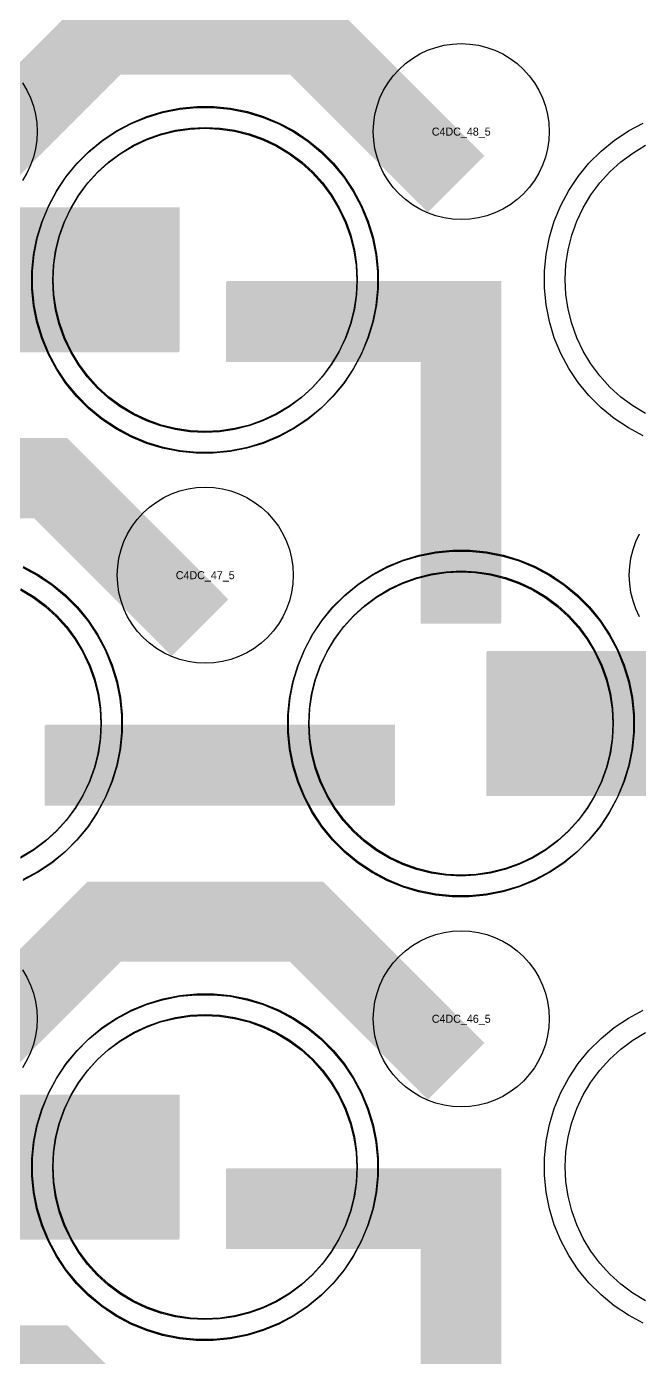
# Model space of a CAD drawing. Extents: x -11880 to 11880, y -14992 to 14992.
# Drawn here: x -10295.8 to -10104.3, y -8525.2 to -8109.5 of the extents above; entities that cross this region are included whole.
import ezdxf
from ezdxf.enums import TextEntityAlignment as Align

# ---------------------------------------------------------------- set-up
doc = ezdxf.new("R2010")
doc.units = 0
doc.header["$MEASUREMENT"] = 0
for name, color, linetype in [('GDS_775_DT_237', 138, 'CONTINUOUS'), ('RDL1_FS', 34, 'CONTINUOUS'), ('RDL_BS', 160, 'CONTINUOUS')]:
    doc.layers.add(name, color=color, linetype=linetype)

msp = doc.modelspace()

# ---------------------------------------------------------------- linework, layer by layer
at = {"layer": 'RDL1_FS', "color": 241, "true_color": 0xf7abae}
for points in [[(-10240.149, -8236.281), (-10244.806, -8236.052), (-10249.417, -8235.368), (-10253.94, -8234.236), (-10258.33, -8232.664), (-10262.544, -8230.672), (-10266.544, -8228.274), (-10270.289, -8225.496), (-10273.743, -8222.366), (-10276.873, -8218.912), (-10279.651, -8215.167), (-10282.049, -8211.167), (-10284.041, -8206.953), (-10285.613, -8202.563), (-10286.745, -8198.04), (-10287.429, -8193.429), (-10287.658, -8188.772), (-10287.429, -8184.115), (-10286.745, -8179.504), (-10285.613, -8174.981), (-10284.041, -8170.591), (-10282.049, -8166.377), (-10279.651, -8162.377), (-10276.873, -8158.632), (-10273.743, -8155.178), (-10270.289, -8152.048), (-10266.544, -8149.27), (-10262.544, -8146.872), (-10258.33, -8144.88), (-10253.94, -8143.308), (-10249.417, -8142.176), (-10244.806, -8141.492), (-10240.149, -8141.263), (-10235.492, -8141.492), (-10230.881, -8142.176), (-10226.358, -8143.308), (-10221.968, -8144.88), (-10217.754, -8146.872), (-10213.754, -8149.27), (-10210.009, -8152.048), (-10206.555, -8155.178), (-10203.425, -8158.632), (-10200.647, -8162.377), (-10198.249, -8166.377), (-10196.257, -8170.591), (-10194.685, -8174.981), (-10193.553, -8179.504), (-10192.869, -8184.115), (-10192.64, -8188.772), (-10192.869, -8193.429), (-10193.553, -8198.04), (-10194.685, -8202.563), (-10196.257, -8206.953), (-10198.249, -8211.167), (-10200.647, -8215.167), (-10203.425, -8218.912), (-10206.555, -8222.366), (-10210.009, -8225.496), (-10213.754, -8228.274), (-10217.754, -8230.672), (-10221.968, -8232.664), (-10226.358, -8234.236), (-10230.881, -8235.368), (-10235.492, -8236.052)], [(-10160.149, -8374.846), (-10164.806, -8374.617), (-10169.417, -8373.933), (-10173.94, -8372.801), (-10178.33, -8371.229), (-10182.544, -8369.237), (-10186.544, -8366.839), (-10190.289, -8364.061), (-10193.743, -8360.931), (-10196.873, -8357.477), (-10199.651, -8353.732), (-10202.049, -8349.732), (-10204.041, -8345.518), (-10205.613, -8341.128), (-10206.745, -8336.605), (-10207.429, -8331.994), (-10207.658, -8327.337), (-10207.429, -8322.68), (-10206.745, -8318.069), (-10205.613, -8313.546), (-10204.041, -8309.156), (-10202.049, -8304.942), (-10199.651, -8300.942), (-10196.873, -8297.197), (-10193.743, -8293.743), (-10190.289, -8290.613), (-10186.544, -8287.835), (-10182.544, -8285.437), (-10178.33, -8283.445), (-10173.94, -8281.873), (-10169.417, -8280.741), (-10164.806, -8280.057), (-10160.149, -8279.828), (-10155.492, -8280.057), (-10150.881, -8280.741), (-10146.358, -8281.873), (-10141.968, -8283.445), (-10137.754, -8285.437), (-10133.754, -8287.835), (-10130.009, -8290.613), (-10126.555, -8293.743), (-10123.425, -8297.197), (-10120.647, -8300.942), (-10118.249, -8304.942), (-10116.257, -8309.156), (-10114.685, -8313.546), (-10113.553, -8318.069), (-10112.869, -8322.68), (-10112.64, -8327.337), (-10112.869, -8331.994), (-10113.553, -8336.605), (-10114.685, -8341.128), (-10116.257, -8345.518), (-10118.249, -8349.732), (-10120.647, -8353.732), (-10123.425, -8357.477), (-10126.555, -8360.931), (-10130.009, -8364.061), (-10133.754, -8366.839), (-10137.754, -8369.237), (-10141.968, -8371.229), (-10146.358, -8372.801), (-10150.881, -8373.933), (-10155.492, -8374.617)], [(-10240.149, -8513.406), (-10244.806, -8513.177), (-10249.417, -8512.493), (-10253.94, -8511.361), (-10258.33, -8509.789), (-10262.544, -8507.797), (-10266.544, -8505.399), (-10270.289, -8502.621), (-10273.743, -8499.491), (-10276.873, -8496.037), (-10279.651, -8492.292), (-10282.049, -8488.292), (-10284.041, -8484.078), (-10285.613, -8479.688), (-10286.745, -8475.165), (-10287.429, -8470.554), (-10287.658, -8465.897), (-10287.429, -8461.24), (-10286.745, -8456.629), (-10285.613, -8452.106), (-10284.041, -8447.716), (-10282.049, -8443.502), (-10279.651, -8439.502), (-10276.873, -8435.757), (-10273.743, -8432.303), (-10270.289, -8429.173), (-10266.544, -8426.395), (-10262.544, -8423.997), (-10258.33, -8422.005), (-10253.94, -8420.433), (-10249.417, -8419.301), (-10244.806, -8418.617), (-10240.149, -8418.388), (-10235.492, -8418.617), (-10230.881, -8419.301), (-10226.358, -8420.433), (-10221.968, -8422.005), (-10217.754, -8423.997), (-10213.754, -8426.395), (-10210.009, -8429.173), (-10206.555, -8432.303), (-10203.425, -8435.757), (-10200.647, -8439.502), (-10198.249, -8443.502), (-10196.257, -8447.716), (-10194.685, -8452.106), (-10193.553, -8456.629), (-10192.869, -8461.24), (-10192.64, -8465.897), (-10192.869, -8470.554), (-10193.553, -8475.165), (-10194.685, -8479.688), (-10196.257, -8484.078), (-10198.249, -8488.292), (-10200.647, -8492.292), (-10203.425, -8496.037), (-10206.555, -8499.491), (-10210.009, -8502.621), (-10213.754, -8505.399), (-10217.754, -8507.797), (-10221.968, -8509.789), (-10226.358, -8511.361), (-10230.881, -8512.493), (-10235.492, -8513.177)]]:
    msp.add_lwpolyline(points, close=True, dxfattribs=at)
at = {"layer": 'RDL1_FS'}
for points in [[(-10240, -8235.999), (-10244.657, -8235.77), (-10249.268, -8235.086), (-10253.791, -8233.954), (-10258.181, -8232.382), (-10262.395, -8230.39), (-10266.395, -8227.992), (-10270.14, -8225.214), (-10273.594, -8222.084), (-10276.724, -8218.63), (-10279.502, -8214.885), (-10281.9, -8210.885), (-10283.892, -8206.671), (-10285.464, -8202.281), (-10286.596, -8197.758), (-10287.28, -8193.147), (-10287.509, -8188.49), (-10287.28, -8183.833), (-10286.596, -8179.222), (-10285.464, -8174.699), (-10283.892, -8170.309), (-10281.9, -8166.095), (-10279.502, -8162.095), (-10276.724, -8158.35), (-10273.594, -8154.896), (-10270.14, -8151.766), (-10266.395, -8148.988), (-10262.395, -8146.59), (-10258.181, -8144.598), (-10253.791, -8143.026), (-10249.268, -8141.894), (-10244.657, -8141.21), (-10240, -8140.981), (-10235.343, -8141.21), (-10230.732, -8141.894), (-10226.209, -8143.026), (-10221.819, -8144.598), (-10217.605, -8146.59), (-10213.605, -8148.988), (-10209.86, -8151.766), (-10206.406, -8154.896), (-10203.276, -8158.35), (-10200.498, -8162.095), (-10198.1, -8166.095), (-10196.108, -8170.309), (-10194.536, -8174.699), (-10193.404, -8179.222), (-10192.72, -8183.833), (-10192.491, -8188.49), (-10192.72, -8193.147), (-10193.404, -8197.758), (-10194.536, -8202.281), (-10196.108, -8206.671), (-10198.1, -8210.885), (-10200.498, -8214.885), (-10203.276, -8218.63), (-10206.406, -8222.084), (-10209.86, -8225.214), (-10213.605, -8227.992), (-10217.605, -8230.39), (-10221.819, -8232.382), (-10226.209, -8233.954), (-10230.732, -8235.086), (-10235.343, -8235.77)], [(-10160, -8374.564), (-10164.657, -8374.335), (-10169.268, -8373.651), (-10173.791, -8372.519), (-10178.181, -8370.947), (-10182.395, -8368.955), (-10186.395, -8366.557), (-10190.14, -8363.779), (-10193.594, -8360.649), (-10196.724, -8357.195), (-10199.502, -8353.45), (-10201.9, -8349.45), (-10203.892, -8345.236), (-10205.464, -8340.846), (-10206.596, -8336.323), (-10207.28, -8331.712), (-10207.509, -8327.055), (-10207.28, -8322.398), (-10206.596, -8317.787), (-10205.464, -8313.264), (-10203.892, -8308.874), (-10201.9, -8304.66), (-10199.502, -8300.66), (-10196.724, -8296.915), (-10193.594, -8293.461), (-10190.14, -8290.331), (-10186.395, -8287.553), (-10182.395, -8285.155), (-10178.181, -8283.163), (-10173.791, -8281.591), (-10169.268, -8280.459), (-10164.657, -8279.775), (-10160, -8279.546), (-10155.343, -8279.775), (-10150.732, -8280.459), (-10146.209, -8281.591), (-10141.819, -8283.163), (-10137.605, -8285.155), (-10133.605, -8287.553), (-10129.86, -8290.331), (-10126.406, -8293.461), (-10123.276, -8296.915), (-10120.498, -8300.66), (-10118.1, -8304.66), (-10116.108, -8308.874), (-10114.536, -8313.264), (-10113.404, -8317.787), (-10112.72, -8322.398), (-10112.491, -8327.055), (-10112.72, -8331.712), (-10113.404, -8336.323), (-10114.536, -8340.846), (-10116.108, -8345.236), (-10118.1, -8349.45), (-10120.498, -8353.45), (-10123.276, -8357.195), (-10126.406, -8360.649), (-10129.86, -8363.779), (-10133.605, -8366.557), (-10137.605, -8368.955), (-10141.819, -8370.947), (-10146.209, -8372.519), (-10150.732, -8373.651), (-10155.343, -8374.335)], [(-10240, -8513.124), (-10244.657, -8512.895), (-10249.268, -8512.211), (-10253.791, -8511.079), (-10258.181, -8509.507), (-10262.395, -8507.515), (-10266.395, -8505.117), (-10270.14, -8502.339), (-10273.594, -8499.209), (-10276.724, -8495.755), (-10279.502, -8492.01), (-10281.9, -8488.01), (-10283.892, -8483.796), (-10285.464, -8479.406), (-10286.596, -8474.883), (-10287.28, -8470.272), (-10287.509, -8465.615), (-10287.28, -8460.958), (-10286.596, -8456.347), (-10285.464, -8451.824), (-10283.892, -8447.434), (-10281.9, -8443.22), (-10279.502, -8439.22), (-10276.724, -8435.475), (-10273.594, -8432.021), (-10270.14, -8428.891), (-10266.395, -8426.113), (-10262.395, -8423.715), (-10258.181, -8421.723), (-10253.791, -8420.151), (-10249.268, -8419.019), (-10244.657, -8418.335), (-10240, -8418.106), (-10235.343, -8418.335), (-10230.732, -8419.019), (-10226.209, -8420.151), (-10221.819, -8421.723), (-10217.605, -8423.715), (-10213.605, -8426.113), (-10209.86, -8428.891), (-10206.406, -8432.021), (-10203.276, -8435.475), (-10200.498, -8439.22), (-10198.1, -8443.22), (-10196.108, -8447.434), (-10194.536, -8451.824), (-10193.404, -8456.347), (-10192.72, -8460.958), (-10192.491, -8465.615), (-10192.72, -8470.272), (-10193.404, -8474.883), (-10194.536, -8479.406), (-10196.108, -8483.796), (-10198.1, -8488.01), (-10200.498, -8492.01), (-10203.276, -8495.755), (-10206.406, -8499.209), (-10209.86, -8502.339), (-10213.605, -8505.117), (-10217.605, -8507.515), (-10221.819, -8509.507), (-10226.209, -8511.079), (-10230.732, -8512.211), (-10235.343, -8512.895)]]:
    msp.add_lwpolyline(points, close=True, dxfattribs=at)
for points in [[(-10102.395, -8230.39), (-10106.395, -8227.992), (-10110.14, -8225.214), (-10113.594, -8222.084), (-10116.724, -8218.63), (-10119.502, -8214.885), (-10121.9, -8210.885), (-10123.892, -8206.671), (-10125.464, -8202.281), (-10126.596, -8197.758), (-10127.28, -8193.147), (-10127.509, -8188.49), (-10127.28, -8183.833), (-10126.596, -8179.222), (-10125.464, -8174.699), (-10123.892, -8170.309), (-10121.9, -8166.095), (-10119.502, -8162.095), (-10116.724, -8158.35), (-10113.594, -8154.896), (-10110.14, -8151.766), (-10106.395, -8148.988), (-10102.395, -8146.59)], [(-10297.605, -8285.155), (-10293.605, -8287.553), (-10289.86, -8290.331), (-10286.406, -8293.461), (-10283.276, -8296.915), (-10280.498, -8300.66), (-10278.1, -8304.66), (-10276.108, -8308.874), (-10274.536, -8313.264), (-10273.404, -8317.787), (-10272.72, -8322.398), (-10272.491, -8327.055), (-10272.72, -8331.712), (-10273.404, -8336.323), (-10274.536, -8340.846), (-10276.108, -8345.236), (-10278.1, -8349.45), (-10280.498, -8353.45), (-10283.276, -8357.195), (-10286.406, -8360.649), (-10289.86, -8363.779), (-10293.605, -8366.557), (-10297.605, -8368.955)], [(-10102.395, -8507.515), (-10106.395, -8505.117), (-10110.14, -8502.339), (-10113.594, -8499.209), (-10116.724, -8495.755), (-10119.502, -8492.01), (-10121.9, -8488.01), (-10123.892, -8483.796), (-10125.464, -8479.406), (-10126.596, -8474.883), (-10127.28, -8470.272), (-10127.509, -8465.615), (-10127.28, -8460.958), (-10126.596, -8456.347), (-10125.464, -8451.824), (-10123.892, -8447.434), (-10121.9, -8443.22), (-10119.502, -8439.22), (-10116.724, -8435.475), (-10113.594, -8432.021), (-10110.14, -8428.891), (-10106.395, -8426.113), (-10102.395, -8423.715)]]:
    msp.add_lwpolyline(points, dxfattribs=at)
at = {"layer": 'RDL1_FS', "color": 241, "true_color": 0xf7abae}
for points in [[(-10320.147, -8188.772, 45, 45, 0), (-10248.147, -8188.772, 45, 45, 0)], [(-10152.147, -8327.337, 45, 45, 0), (-10080.147, -8327.337, 45, 45, 0)], [(-10320.147, -8465.897, 45, 45, 0), (-10248.147, -8465.897, 45, 45, 0)]]:
    msp.add_lwpolyline(points, format="xyseb", dxfattribs=at)
at = {"layer": 'RDL1_FS'}
for points in [[(-10319.998, -8188.49, 45, 45, 0), (-10247.998, -8188.49, 45, 45, 0)], [(-10151.998, -8327.055, 45, 45, 0), (-10079.998, -8327.055, 45, 45, 0)], [(-10319.998, -8465.615, 45, 45, 0), (-10247.998, -8465.615, 45, 45, 0)]]:
    msp.add_lwpolyline(points, format="xyseb", dxfattribs=at)
at = {"layer": 'RDL1_FS', "color": 241, "true_color": 0xf7abae}
msp.add_lwpolyline([(-10297.754, -8285.437), (-10293.754, -8287.835), (-10290.009, -8290.613), (-10286.555, -8293.743), (-10283.425, -8297.197), (-10280.647, -8300.942), (-10278.249, -8304.942), (-10276.257, -8309.156), (-10274.685, -8313.546), (-10273.553, -8318.069), (-10272.869, -8322.68), (-10272.64, -8327.337), (-10272.869, -8331.994), (-10273.553, -8336.605), (-10274.685, -8341.128), (-10276.257, -8345.518), (-10278.249, -8349.732), (-10280.647, -8353.732), (-10283.425, -8357.477), (-10286.555, -8360.931), (-10290.009, -8364.061), (-10293.754, -8366.839), (-10297.754, -8369.237)], dxfattribs=at)
at = {"layer": 'RDL_BS'}
for points in [[(-10317.438, -8157.804, 25, 25, 0), (-10271.623, -8111.989, 25, 25, 0), (-10238.07, -8111.989, 25, 25, 0)], [(-10161.599, -8158.703, 25, 25, 0), (-10208.313, -8111.989, 25, 25, 0), (-10238.071, -8111.989, 25, 25, 0)], [(-10160, -8295.745, 25, 25, 0), (-10160, -8188.968, 25, 25, 0)], [(-10160, -8295.745, 25, 25, 0), (-10160, -8188.968, 25, 25, 0)], [(-10147.5, -8201.468, 25, 25, 0), (-10233.333, -8201.468, 25, 25, 0)], [(-10147.5, -8201.468, 25, 25, 0), (-10212.167, -8201.468, 25, 25, 0)], [(-10241.599, -8297.268, 25, 25, 0), (-10288.313, -8250.554, 25, 25, 0), (-10318.071, -8250.554, 25, 25, 0)], [(-10289.984, -8340.068, 25, 25, 0), (-10180.719, -8340.068, 25, 25, 0)], [(-10317.438, -8434.929, 25, 25, 0), (-10271.623, -8389.114, 25, 25, 0), (-10238.07, -8389.114, 25, 25, 0)], [(-10161.599, -8435.828, 25, 25, 0), (-10208.313, -8389.114, 25, 25, 0), (-10238.071, -8389.114, 25, 25, 0)], [(-10160, -8572.875, 25, 25, 0), (-10160, -8466.098, 25, 25, 0)], [(-10160, -8572.875, 25, 25, 0), (-10160, -8466.098, 25, 25, 0)], [(-10147.5, -8478.598, 25, 25, 0), (-10233.333, -8478.598, 25, 25, 0)], [(-10147.5, -8478.598, 25, 25, 0), (-10212.167, -8478.598, 25, 25, 0)], [(-10241.599, -8574.393, 25, 25, 0), (-10288.313, -8527.679, 25, 25, 0), (-10318.071, -8527.679, 25, 25, 0)]]:
    msp.add_lwpolyline(points, format="xyseb", dxfattribs=at)
for points in [[(-10160, -8169.796), (-10162.693, -8169.664), (-10165.365, -8169.268), (-10167.984, -8168.611), (-10170.519, -8167.704), (-10172.956, -8166.552), (-10175.28, -8165.159), (-10177.443, -8163.556), (-10179.442, -8161.744), (-10181.254, -8159.745), (-10182.857, -8157.582), (-10184.25, -8155.258), (-10185.402, -8152.821), (-10186.309, -8150.286), (-10186.966, -8147.667), (-10187.362, -8144.995), (-10187.494, -8142.302), (-10187.362, -8139.609), (-10186.966, -8136.937), (-10186.309, -8134.318), (-10185.402, -8131.783), (-10184.25, -8129.346), (-10182.857, -8127.022), (-10181.254, -8124.859), (-10179.442, -8122.86), (-10177.443, -8121.048), (-10175.28, -8119.445), (-10172.956, -8118.052), (-10170.519, -8116.9), (-10167.984, -8115.993), (-10165.365, -8115.336), (-10162.693, -8114.94), (-10160, -8114.808), (-10157.307, -8114.94), (-10154.635, -8115.336), (-10152.016, -8115.993), (-10149.481, -8116.9), (-10147.044, -8118.052), (-10144.72, -8119.445), (-10142.557, -8121.048), (-10140.558, -8122.86), (-10138.746, -8124.859), (-10137.143, -8127.022), (-10135.75, -8129.346), (-10134.598, -8131.783), (-10133.691, -8134.318), (-10133.034, -8136.937), (-10132.638, -8139.609), (-10132.506, -8142.302), (-10132.638, -8144.995), (-10133.034, -8147.667), (-10133.691, -8150.286), (-10134.598, -8152.821), (-10135.75, -8155.258), (-10137.143, -8157.582), (-10138.746, -8159.745), (-10140.558, -8161.744), (-10142.557, -8163.556), (-10144.72, -8165.159), (-10147.044, -8166.552), (-10149.481, -8167.704), (-10152.016, -8168.611), (-10154.635, -8169.268), (-10157.307, -8169.664)], [(-10242.644, -8242.49), (-10247.938, -8241.973), (-10253.165, -8240.927), (-10258.205, -8239.396), (-10263.115, -8237.365), (-10267.777, -8234.873), (-10272.191, -8231.926), (-10276.292, -8228.564), (-10280.074, -8224.782), (-10283.436, -8220.681), (-10286.383, -8216.267), (-10288.875, -8211.605), (-10290.906, -8206.695), (-10292.437, -8201.655), (-10293.483, -8196.428), (-10294, -8191.134), (-10294, -8185.846), (-10293.483, -8180.552), (-10292.437, -8175.325), (-10290.906, -8170.285), (-10288.875, -8165.375), (-10286.383, -8160.713), (-10283.436, -8156.299), (-10280.074, -8152.198), (-10276.292, -8148.416), (-10272.191, -8145.054), (-10267.777, -8142.107), (-10263.115, -8139.615), (-10258.205, -8137.584), (-10253.165, -8136.053), (-10247.938, -8135.007), (-10242.644, -8134.49), (-10237.356, -8134.49), (-10232.062, -8135.007), (-10226.835, -8136.053), (-10221.795, -8137.584), (-10216.885, -8139.615), (-10212.223, -8142.107), (-10207.809, -8145.054), (-10203.708, -8148.416), (-10199.926, -8152.198), (-10196.564, -8156.299), (-10193.617, -8160.713), (-10191.125, -8165.375), (-10189.094, -8170.285), (-10187.563, -8175.325), (-10186.517, -8180.552), (-10186, -8185.846), (-10186, -8191.134), (-10186.517, -8196.428), (-10187.563, -8201.655), (-10189.094, -8206.695), (-10191.125, -8211.605), (-10193.617, -8216.267), (-10196.564, -8220.681), (-10199.926, -8224.782), (-10203.708, -8228.564), (-10207.809, -8231.926), (-10212.223, -8234.873), (-10216.885, -8237.365), (-10221.795, -8239.396), (-10226.835, -8240.927), (-10232.062, -8241.973), (-10237.356, -8242.49)], [(-10240, -8308.361), (-10242.693, -8308.229), (-10245.365, -8307.833), (-10247.984, -8307.176), (-10250.519, -8306.269), (-10252.956, -8305.117), (-10255.28, -8303.724), (-10257.443, -8302.121), (-10259.442, -8300.309), (-10261.254, -8298.31), (-10262.857, -8296.147), (-10264.25, -8293.823), (-10265.402, -8291.386), (-10266.309, -8288.851), (-10266.966, -8286.232), (-10267.362, -8283.56), (-10267.494, -8280.867), (-10267.362, -8278.174), (-10266.966, -8275.502), (-10266.309, -8272.883), (-10265.402, -8270.348), (-10264.25, -8267.911), (-10262.857, -8265.587), (-10261.254, -8263.424), (-10259.442, -8261.425), (-10257.443, -8259.613), (-10255.28, -8258.01), (-10252.956, -8256.617), (-10250.519, -8255.465), (-10247.984, -8254.558), (-10245.365, -8253.901), (-10242.693, -8253.505), (-10240, -8253.373), (-10237.307, -8253.505), (-10234.635, -8253.901), (-10232.016, -8254.558), (-10229.481, -8255.465), (-10227.044, -8256.617), (-10224.72, -8258.01), (-10222.557, -8259.613), (-10220.558, -8261.425), (-10218.746, -8263.424), (-10217.143, -8265.587), (-10215.75, -8267.911), (-10214.598, -8270.348), (-10213.691, -8272.883), (-10213.034, -8275.502), (-10212.638, -8278.174), (-10212.506, -8280.867), (-10212.638, -8283.56), (-10213.034, -8286.232), (-10213.691, -8288.851), (-10214.598, -8291.386), (-10215.75, -8293.823), (-10217.143, -8296.147), (-10218.746, -8298.31), (-10220.558, -8300.309), (-10222.557, -8302.121), (-10224.72, -8303.724), (-10227.044, -8305.117), (-10229.481, -8306.269), (-10232.016, -8307.176), (-10234.635, -8307.833), (-10237.307, -8308.229)], [(-10162.644, -8381.055), (-10167.938, -8380.538), (-10173.165, -8379.492), (-10178.205, -8377.961), (-10183.115, -8375.93), (-10187.777, -8373.438), (-10192.191, -8370.491), (-10196.292, -8367.129), (-10200.074, -8363.347), (-10203.436, -8359.246), (-10206.383, -8354.832), (-10208.875, -8350.17), (-10210.906, -8345.26), (-10212.437, -8340.22), (-10213.483, -8334.993), (-10214, -8329.699), (-10214, -8324.411), (-10213.483, -8319.117), (-10212.437, -8313.89), (-10210.906, -8308.85), (-10208.875, -8303.94), (-10206.383, -8299.278), (-10203.436, -8294.864), (-10200.074, -8290.763), (-10196.292, -8286.981), (-10192.191, -8283.619), (-10187.777, -8280.672), (-10183.115, -8278.18), (-10178.205, -8276.149), (-10173.165, -8274.618), (-10167.938, -8273.572), (-10162.644, -8273.055), (-10157.356, -8273.055), (-10152.062, -8273.572), (-10146.835, -8274.618), (-10141.795, -8276.149), (-10136.885, -8278.18), (-10132.223, -8280.672), (-10127.809, -8283.619), (-10123.708, -8286.981), (-10119.926, -8290.763), (-10116.564, -8294.864), (-10113.617, -8299.278), (-10111.125, -8303.94), (-10109.094, -8308.85), (-10107.563, -8313.89), (-10106.517, -8319.117), (-10106, -8324.411), (-10106, -8329.699), (-10106.517, -8334.993), (-10107.563, -8340.22), (-10109.094, -8345.26), (-10111.125, -8350.17), (-10113.617, -8354.832), (-10116.564, -8359.246), (-10119.926, -8363.347), (-10123.708, -8367.129), (-10127.809, -8370.491), (-10132.223, -8373.438), (-10136.885, -8375.93), (-10141.795, -8377.961), (-10146.835, -8379.492), (-10152.062, -8380.538), (-10157.356, -8381.055)], [(-10160, -8446.921), (-10162.693, -8446.789), (-10165.365, -8446.393), (-10167.984, -8445.736), (-10170.519, -8444.829), (-10172.956, -8443.677), (-10175.28, -8442.284), (-10177.443, -8440.681), (-10179.442, -8438.869), (-10181.254, -8436.87), (-10182.857, -8434.707), (-10184.25, -8432.383), (-10185.402, -8429.946), (-10186.309, -8427.411), (-10186.966, -8424.792), (-10187.362, -8422.12), (-10187.494, -8419.427), (-10187.362, -8416.734), (-10186.966, -8414.062), (-10186.309, -8411.443), (-10185.402, -8408.908), (-10184.25, -8406.471), (-10182.857, -8404.147), (-10181.254, -8401.984), (-10179.442, -8399.985), (-10177.443, -8398.173), (-10175.28, -8396.57), (-10172.956, -8395.177), (-10170.519, -8394.025), (-10167.984, -8393.118), (-10165.365, -8392.461), (-10162.693, -8392.065), (-10160, -8391.933), (-10157.307, -8392.065), (-10154.635, -8392.461), (-10152.016, -8393.118), (-10149.481, -8394.025), (-10147.044, -8395.177), (-10144.72, -8396.57), (-10142.557, -8398.173), (-10140.558, -8399.985), (-10138.746, -8401.984), (-10137.143, -8404.147), (-10135.75, -8406.471), (-10134.598, -8408.908), (-10133.691, -8411.443), (-10133.034, -8414.062), (-10132.638, -8416.734), (-10132.506, -8419.427), (-10132.638, -8422.12), (-10133.034, -8424.792), (-10133.691, -8427.411), (-10134.598, -8429.946), (-10135.75, -8432.383), (-10137.143, -8434.707), (-10138.746, -8436.87), (-10140.558, -8438.869), (-10142.557, -8440.681), (-10144.72, -8442.284), (-10147.044, -8443.677), (-10149.481, -8444.829), (-10152.016, -8445.736), (-10154.635, -8446.393), (-10157.307, -8446.789)], [(-10242.644, -8519.615), (-10247.938, -8519.098), (-10253.165, -8518.052), (-10258.205, -8516.521), (-10263.115, -8514.49), (-10267.777, -8511.998), (-10272.191, -8509.051), (-10276.292, -8505.689), (-10280.074, -8501.907), (-10283.436, -8497.806), (-10286.383, -8493.392), (-10288.875, -8488.73), (-10290.906, -8483.82), (-10292.437, -8478.78), (-10293.483, -8473.553), (-10294, -8468.259), (-10294, -8462.971), (-10293.483, -8457.677), (-10292.437, -8452.45), (-10290.906, -8447.41), (-10288.875, -8442.5), (-10286.383, -8437.838), (-10283.436, -8433.424), (-10280.074, -8429.323), (-10276.292, -8425.541), (-10272.191, -8422.179), (-10267.777, -8419.232), (-10263.115, -8416.74), (-10258.205, -8414.709), (-10253.165, -8413.178), (-10247.938, -8412.132), (-10242.644, -8411.615), (-10237.356, -8411.615), (-10232.062, -8412.132), (-10226.835, -8413.178), (-10221.795, -8414.709), (-10216.885, -8416.74), (-10212.223, -8419.232), (-10207.809, -8422.179), (-10203.708, -8425.541), (-10199.926, -8429.323), (-10196.564, -8433.424), (-10193.617, -8437.838), (-10191.125, -8442.5), (-10189.094, -8447.41), (-10187.563, -8452.45), (-10186.517, -8457.677), (-10186, -8462.971), (-10186, -8468.259), (-10186.517, -8473.553), (-10187.563, -8478.78), (-10189.094, -8483.82), (-10191.125, -8488.73), (-10193.617, -8493.392), (-10196.564, -8497.806), (-10199.926, -8501.907), (-10203.708, -8505.689), (-10207.809, -8509.051), (-10212.223, -8511.998), (-10216.885, -8514.49), (-10221.795, -8516.521), (-10226.835, -8518.052), (-10232.062, -8519.098), (-10237.356, -8519.615)]]:
    msp.add_lwpolyline(points, close=True, dxfattribs=at)
for points in [[(-10297.143, -8127.022), (-10295.75, -8129.346), (-10294.598, -8131.783), (-10293.691, -8134.318), (-10293.034, -8136.937), (-10292.638, -8139.609), (-10292.506, -8142.302), (-10292.638, -8144.995), (-10293.034, -8147.667), (-10293.691, -8150.286), (-10294.598, -8152.821), (-10295.75, -8155.258), (-10297.143, -8157.582)], [(-10103.115, -8237.365), (-10107.777, -8234.873), (-10112.191, -8231.926), (-10116.292, -8228.564), (-10120.074, -8224.782), (-10123.436, -8220.681), (-10126.383, -8216.267), (-10128.875, -8211.605), (-10130.906, -8206.695), (-10132.437, -8201.655), (-10133.483, -8196.428), (-10134, -8191.134), (-10134, -8185.846), (-10133.483, -8180.552), (-10132.437, -8175.325), (-10130.906, -8170.285), (-10128.875, -8165.375), (-10126.383, -8160.713), (-10123.436, -8156.299), (-10120.074, -8152.198), (-10116.292, -8148.416), (-10112.191, -8145.054), (-10107.777, -8142.107), (-10103.115, -8139.615)], [(-10104.25, -8293.823), (-10105.402, -8291.386), (-10106.309, -8288.851), (-10106.966, -8286.232), (-10107.362, -8283.56), (-10107.494, -8280.867), (-10107.362, -8278.174), (-10106.966, -8275.502), (-10106.309, -8272.883), (-10105.402, -8270.348), (-10104.25, -8267.911)], [(-10296.885, -8278.18), (-10292.223, -8280.672), (-10287.809, -8283.619), (-10283.708, -8286.981), (-10279.926, -8290.763), (-10276.564, -8294.864), (-10273.617, -8299.278), (-10271.125, -8303.94), (-10269.094, -8308.85), (-10267.563, -8313.89), (-10266.517, -8319.117), (-10266, -8324.411), (-10266, -8329.699), (-10266.517, -8334.993), (-10267.563, -8340.22), (-10269.094, -8345.26), (-10271.125, -8350.17), (-10273.617, -8354.832), (-10276.564, -8359.246), (-10279.926, -8363.347), (-10283.708, -8367.129), (-10287.809, -8370.491), (-10292.223, -8373.438), (-10296.885, -8375.93)], [(-10297.143, -8404.147), (-10295.75, -8406.471), (-10294.598, -8408.908), (-10293.691, -8411.443), (-10293.034, -8414.062), (-10292.638, -8416.734), (-10292.506, -8419.427), (-10292.638, -8422.12), (-10293.034, -8424.792), (-10293.691, -8427.411), (-10294.598, -8429.946), (-10295.75, -8432.383), (-10297.143, -8434.707)], [(-10103.115, -8514.49), (-10107.777, -8511.998), (-10112.191, -8509.051), (-10116.292, -8505.689), (-10120.074, -8501.907), (-10123.436, -8497.806), (-10126.383, -8493.392), (-10128.875, -8488.73), (-10130.906, -8483.82), (-10132.437, -8478.78), (-10133.483, -8473.553), (-10134, -8468.259), (-10134, -8462.971), (-10133.483, -8457.677), (-10132.437, -8452.45), (-10130.906, -8447.41), (-10128.875, -8442.5), (-10126.383, -8437.838), (-10123.436, -8433.424), (-10120.074, -8429.323), (-10116.292, -8425.541), (-10112.191, -8422.179), (-10107.777, -8419.232), (-10103.115, -8416.74)]]:
    msp.add_lwpolyline(points, dxfattribs=at)
at = {"layer": 'RDL_BS', "color": 241, "true_color": 0xf7abae}
for points in [[(-10242.793, -8242.772), (-10248.087, -8242.255), (-10253.314, -8241.209), (-10258.354, -8239.678), (-10263.264, -8237.647), (-10267.926, -8235.155), (-10272.34, -8232.208), (-10276.441, -8228.846), (-10280.223, -8225.064), (-10283.585, -8220.963), (-10286.532, -8216.549), (-10289.024, -8211.887), (-10291.055, -8206.977), (-10292.586, -8201.937), (-10293.632, -8196.71), (-10294.149, -8191.416), (-10294.149, -8186.128), (-10293.632, -8180.834), (-10292.586, -8175.607), (-10291.055, -8170.567), (-10289.024, -8165.657), (-10286.532, -8160.995), (-10283.585, -8156.581), (-10280.223, -8152.48), (-10276.441, -8148.698), (-10272.34, -8145.336), (-10267.926, -8142.389), (-10263.264, -8139.897), (-10258.354, -8137.866), (-10253.314, -8136.335), (-10248.087, -8135.289), (-10242.793, -8134.772), (-10237.505, -8134.772), (-10232.211, -8135.289), (-10226.984, -8136.335), (-10221.944, -8137.866), (-10217.034, -8139.897), (-10212.372, -8142.389), (-10207.958, -8145.336), (-10203.857, -8148.698), (-10200.075, -8152.48), (-10196.713, -8156.581), (-10193.766, -8160.995), (-10191.274, -8165.657), (-10189.243, -8170.567), (-10187.712, -8175.607), (-10186.666, -8180.834), (-10186.149, -8186.128), (-10186.149, -8191.416), (-10186.666, -8196.71), (-10187.712, -8201.937), (-10189.243, -8206.977), (-10191.274, -8211.887), (-10193.766, -8216.549), (-10196.713, -8220.963), (-10200.075, -8225.064), (-10203.857, -8228.846), (-10207.958, -8232.208), (-10212.372, -8235.155), (-10217.034, -8237.647), (-10221.944, -8239.678), (-10226.984, -8241.209), (-10232.211, -8242.255), (-10237.505, -8242.772)], [(-10162.793, -8381.337), (-10168.087, -8380.82), (-10173.314, -8379.774), (-10178.354, -8378.243), (-10183.264, -8376.212), (-10187.926, -8373.72), (-10192.34, -8370.773), (-10196.441, -8367.411), (-10200.223, -8363.629), (-10203.585, -8359.528), (-10206.532, -8355.114), (-10209.024, -8350.452), (-10211.055, -8345.542), (-10212.586, -8340.502), (-10213.632, -8335.275), (-10214.149, -8329.981), (-10214.149, -8324.693), (-10213.632, -8319.399), (-10212.586, -8314.172), (-10211.055, -8309.132), (-10209.024, -8304.222), (-10206.532, -8299.56), (-10203.585, -8295.146), (-10200.223, -8291.045), (-10196.441, -8287.263), (-10192.34, -8283.901), (-10187.926, -8280.954), (-10183.264, -8278.462), (-10178.354, -8276.431), (-10173.314, -8274.9), (-10168.087, -8273.854), (-10162.793, -8273.337), (-10157.505, -8273.337), (-10152.211, -8273.854), (-10146.984, -8274.9), (-10141.944, -8276.431), (-10137.034, -8278.462), (-10132.372, -8280.954), (-10127.958, -8283.901), (-10123.857, -8287.263), (-10120.075, -8291.045), (-10116.713, -8295.146), (-10113.766, -8299.56), (-10111.274, -8304.222), (-10109.243, -8309.132), (-10107.712, -8314.172), (-10106.666, -8319.399), (-10106.149, -8324.693), (-10106.149, -8329.981), (-10106.666, -8335.275), (-10107.712, -8340.502), (-10109.243, -8345.542), (-10111.274, -8350.452), (-10113.766, -8355.114), (-10116.713, -8359.528), (-10120.075, -8363.629), (-10123.857, -8367.411), (-10127.958, -8370.773), (-10132.372, -8373.72), (-10137.034, -8376.212), (-10141.944, -8378.243), (-10146.984, -8379.774), (-10152.211, -8380.82), (-10157.505, -8381.337)], [(-10242.793, -8519.897), (-10248.087, -8519.38), (-10253.314, -8518.334), (-10258.354, -8516.803), (-10263.264, -8514.772), (-10267.926, -8512.28), (-10272.34, -8509.333), (-10276.441, -8505.971), (-10280.223, -8502.189), (-10283.585, -8498.088), (-10286.532, -8493.674), (-10289.024, -8489.012), (-10291.055, -8484.102), (-10292.586, -8479.062), (-10293.632, -8473.835), (-10294.149, -8468.541), (-10294.149, -8463.253), (-10293.632, -8457.959), (-10292.586, -8452.732), (-10291.055, -8447.692), (-10289.024, -8442.782), (-10286.532, -8438.12), (-10283.585, -8433.706), (-10280.223, -8429.605), (-10276.441, -8425.823), (-10272.34, -8422.461), (-10267.926, -8419.514), (-10263.264, -8417.022), (-10258.354, -8414.991), (-10253.314, -8413.46), (-10248.087, -8412.414), (-10242.793, -8411.897), (-10237.505, -8411.897), (-10232.211, -8412.414), (-10226.984, -8413.46), (-10221.944, -8414.991), (-10217.034, -8417.022), (-10212.372, -8419.514), (-10207.958, -8422.461), (-10203.857, -8425.823), (-10200.075, -8429.605), (-10196.713, -8433.706), (-10193.766, -8438.12), (-10191.274, -8442.782), (-10189.243, -8447.692), (-10187.712, -8452.732), (-10186.666, -8457.959), (-10186.149, -8463.253), (-10186.149, -8468.541), (-10186.666, -8473.835), (-10187.712, -8479.062), (-10189.243, -8484.102), (-10191.274, -8489.012), (-10193.766, -8493.674), (-10196.713, -8498.088), (-10200.075, -8502.189), (-10203.857, -8505.971), (-10207.958, -8509.333), (-10212.372, -8512.28), (-10217.034, -8514.772), (-10221.944, -8516.803), (-10226.984, -8518.334), (-10232.211, -8519.38), (-10237.505, -8519.897)]]:
    msp.add_lwpolyline(points, close=True, dxfattribs=at)
for points in [[(-10160.149, -8296.027, 25, 25, 0), (-10160.149, -8189.25, 25, 25, 0)], [(-10160.149, -8296.027, 25, 25, 0), (-10160.149, -8189.25, 25, 25, 0)], [(-10147.649, -8201.75, 25, 25, 0), (-10233.482, -8201.75, 25, 25, 0)], [(-10147.649, -8201.75, 25, 25, 0), (-10212.316, -8201.75, 25, 25, 0)], [(-10290.133, -8340.35, 25, 25, 0), (-10180.868, -8340.35, 25, 25, 0)], [(-10160.149, -8573.157, 25, 25, 0), (-10160.149, -8466.38, 25, 25, 0)], [(-10160.149, -8573.157, 25, 25, 0), (-10160.149, -8466.38, 25, 25, 0)], [(-10147.649, -8478.88, 25, 25, 0), (-10233.482, -8478.88, 25, 25, 0)], [(-10147.649, -8478.88, 25, 25, 0), (-10212.316, -8478.88, 25, 25, 0)]]:
    msp.add_lwpolyline(points, format="xyseb", dxfattribs=at)
msp.add_lwpolyline([(-10297.034, -8278.462), (-10292.372, -8280.954), (-10287.958, -8283.901), (-10283.857, -8287.263), (-10280.075, -8291.045), (-10276.713, -8295.146), (-10273.766, -8299.56), (-10271.274, -8304.222), (-10269.243, -8309.132), (-10267.712, -8314.172), (-10266.666, -8319.399), (-10266.149, -8324.693), (-10266.149, -8329.981), (-10266.666, -8335.275), (-10267.712, -8340.502), (-10269.243, -8345.542), (-10271.274, -8350.452), (-10273.766, -8355.114), (-10276.713, -8359.528), (-10280.075, -8363.629), (-10283.857, -8367.411), (-10287.958, -8370.773), (-10292.372, -8373.72), (-10297.034, -8376.212)], dxfattribs=at)

# ---------------------------------------------------------------- texts
at = {"layer": 'GDS_775_DT_237'}
for s, p in [('C4DC_48_5', (-10160, -8142.302)), ('C4DC_48_5', (-10160, -8142.302)), ('C4DC_47_5', (-10240, -8280.867)), ('C4DC_47_5', (-10240, -8280.867)), ('C4DC_46_5', (-10160, -8419.427)), ('C4DC_46_5', (-10160, -8419.427))]:
    msp.add_text(s, height=2.5, dxfattribs=at).set_placement(p, align=Align.MIDDLE_CENTER)

doc.saveas('drawing.dxf')
